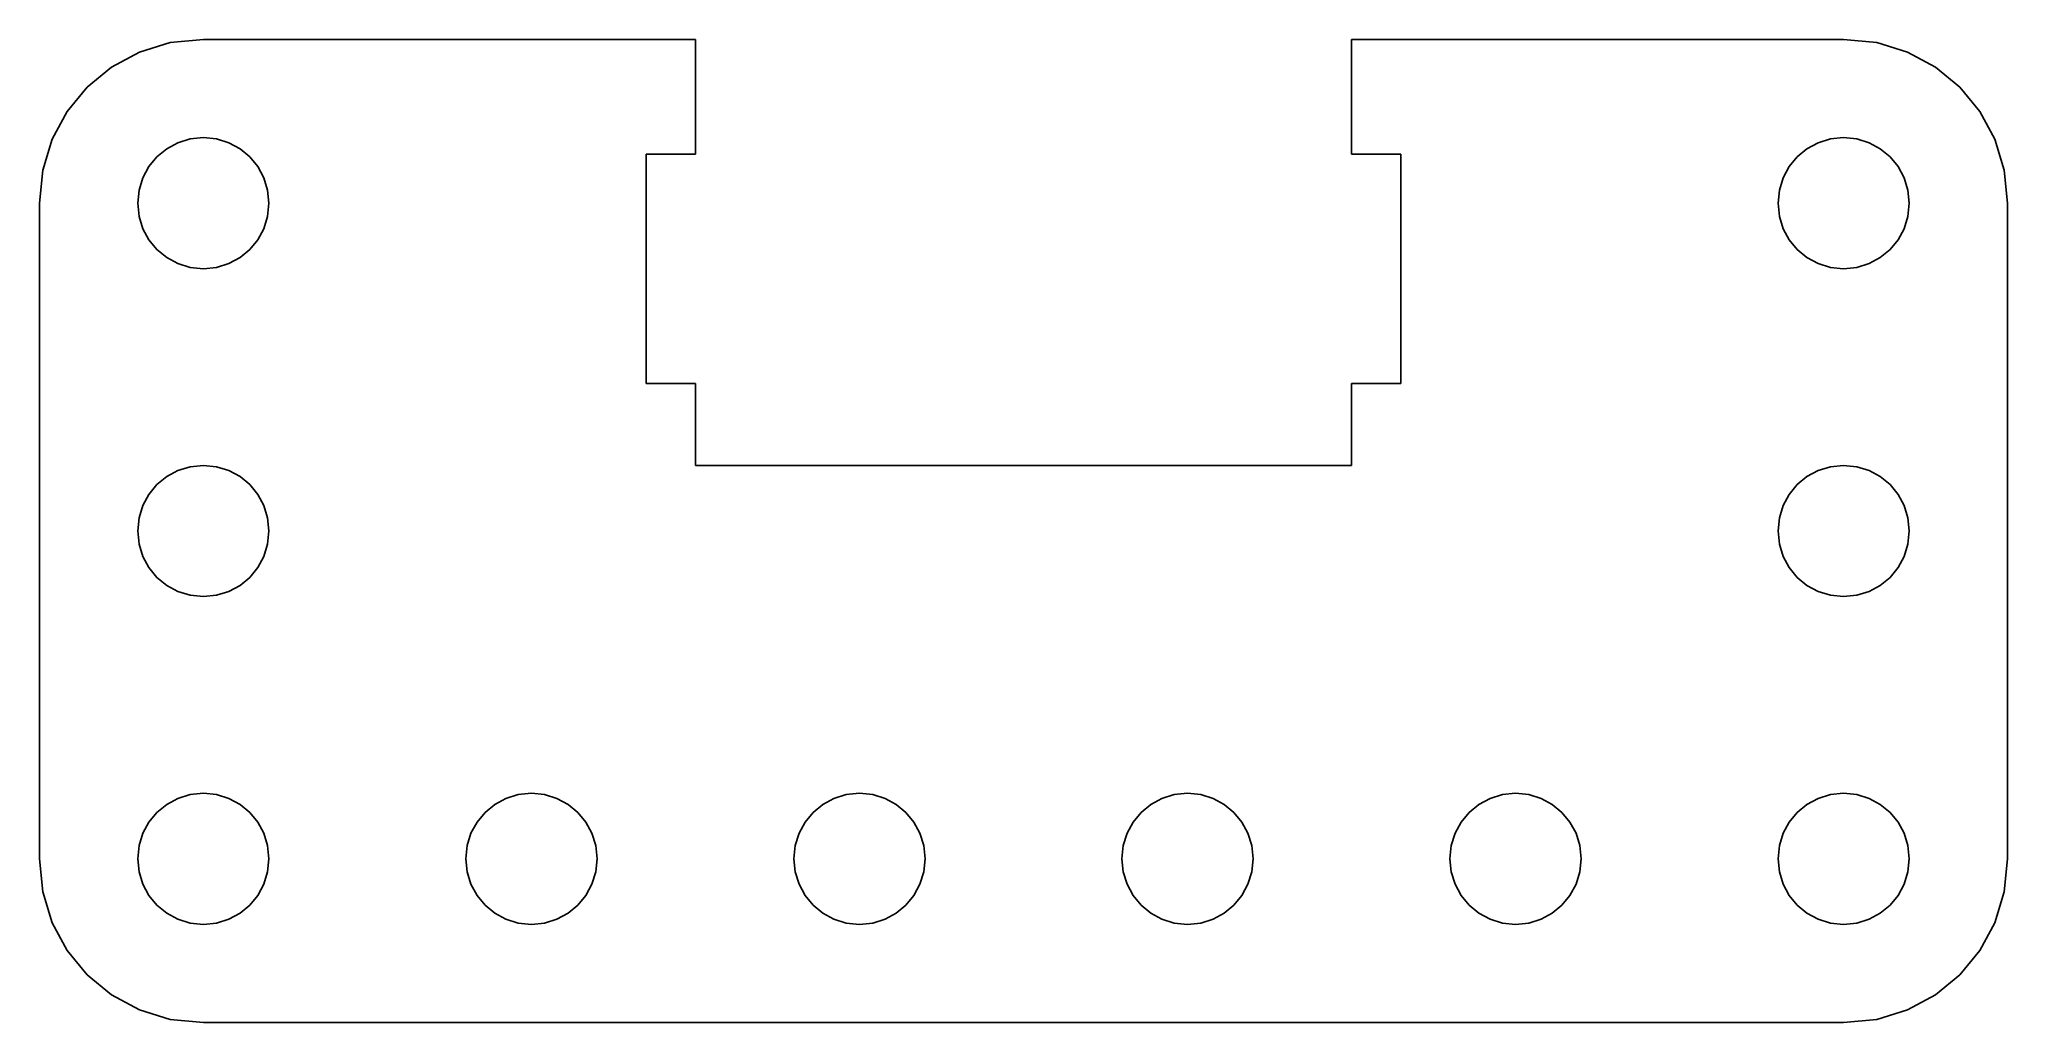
# Model space of a CAD drawing. Extents: x -30 to 30, y -23 to 7.
import ezdxf

# ---------------------------------------------------------------- set-up
doc = ezdxf.new("R2010")
doc.units = 0
doc.layers.add('Layer_1', color=7, linetype='CONTINUOUS')

msp = doc.modelspace()

# ---------------------------------------------------------------- linework, layer by layer
at = {"layer": 'Layer_1', "color": 7}
for p, q in [((-26.949844, 6.60829), (-27.799321, 6.148353)), ((-26.010134, 6.898782), (-26.949844, 6.60829)), ((-24.999993, 7.000015), (-26.010134, 6.898782)), ((-9.999995, 7.000015), (-24.999993, 7.000015)), ((-9.999995, 3.500008), (-9.999995, 7.000015)), ((24.999991, 7.000015), (9.999993, 7.000015)), ((9.999993, 7.000015), (9.999993, 3.500008)), ((26.010124, 6.898782), (24.999991, 7.000015)), ((26.949831, 6.60829), (26.010124, 6.898782)), ((27.799306, 6.148353), (26.949831, 6.60829)), ((-27.799321, 6.148353), (-28.538754, 5.538781)), ((28.538743, 5.538781), (27.799306, 6.148353)), ((-28.538754, 5.538781), (-29.148349, 4.799331)), ((29.14834, 4.799331), (28.538743, 5.538781)), ((-29.148349, 4.799331), (-29.608292, 3.94987)), ((29.608286, 3.94987), (29.14834, 4.799331)), ((-29.608292, 3.94987), (-29.89878, 3.010155)), ((-26.414199, 3.41424), (-26.118204, 3.658447)), ((-26.118204, 3.658447), (-25.778475, 3.842851)), ((-25.778475, 3.842851), (-25.403054, 3.959381)), ((-25.403054, 3.959381), (-24.999985, 4.000021)), ((-24.999985, 4.000021), (-24.596915, 3.959381)), ((-24.596915, 3.959381), (-24.221495, 3.842851)), ((-24.221495, 3.842851), (-23.881767, 3.658447)), ((-23.881767, 3.658447), (-23.585773, 3.41424)), ((23.585781, 3.41424), (23.881776, 3.658447)), ((23.881776, 3.658447), (24.221505, 3.842851)), ((24.221505, 3.842851), (24.596926, 3.959381)), ((24.596926, 3.959381), (24.999995, 4.000021)), ((24.999995, 4.000021), (25.403064, 3.959381)), ((25.403064, 3.959381), (25.778485, 3.842851)), ((25.778485, 3.842851), (26.118213, 3.658447)), ((26.118213, 3.658447), (26.414207, 3.41424)), ((29.898777, 3.010155), (29.608286, 3.94987)), ((-29.89878, 3.010155), (-30.000011, 2.000025)), ((-26.842815, 2.778507), (-26.658417, 3.118246)), ((-26.658417, 3.118246), (-26.414199, 3.41424)), ((-23.585773, 3.41424), (-23.341555, 3.118246)), ((-23.341555, 3.118246), (-23.157156, 2.778507)), ((-11.500006, -3.499978), (-11.500006, 3.500008)), ((-11.500006, 3.500008), (-9.999995, 3.500008)), ((9.999993, 3.500008), (11.500004, 3.500008)), ((11.500004, 3.500008), (11.500004, -3.499978)), ((23.157164, 2.778507), (23.341563, 3.118246)), ((23.341563, 3.118246), (23.585781, 3.41424)), ((26.414207, 3.41424), (26.658426, 3.118246)), ((26.658426, 3.118246), (26.842824, 2.778507)), ((30.000011, 2.000025), (29.898777, 3.010155)), ((-26.999985, 2.000025), (-26.959352, 2.403095)), ((-26.959352, 2.403095), (-26.842815, 2.778507)), ((-23.157156, 2.778507), (-23.040618, 2.403095)), ((-23.040618, 2.403095), (-22.999985, 2.000025)), ((22.999995, 2.000025), (23.040628, 2.403095)), ((23.040628, 2.403095), (23.157164, 2.778507)), ((26.842824, 2.778507), (26.959362, 2.403095)), ((26.959362, 2.403095), (26.999995, 2.000025)), ((-30.000011, 2.000025), (-30.000011, -17.999963)), ((-26.959351, 1.596955), (-26.999985, 2.000025)), ((-22.999985, 2.000025), (-23.040617, 1.596955)), ((23.040629, 1.596955), (22.999995, 2.000025)), ((26.999995, 2.000025), (26.959363, 1.596955)), ((30.000011, -17.999963), (30.000011, 2.000025)), ((-26.842814, 1.221543), (-26.959351, 1.596955)), ((-26.658415, 0.881804), (-26.842814, 1.221543)), ((-23.157154, 1.221543), (-23.341553, 0.881804)), ((-23.040617, 1.596955), (-23.157154, 1.221543)), ((23.157166, 1.221543), (23.040629, 1.596955)), ((23.341565, 0.881804), (23.157166, 1.221543)), ((26.842826, 1.221543), (26.658427, 0.881804)), ((26.959363, 1.596955), (26.842826, 1.221543)), ((-26.414197, 0.585809), (-26.658415, 0.881804)), ((-23.341553, 0.881804), (-23.585771, 0.585809)), ((23.585783, 0.585809), (23.341565, 0.881804)), ((26.658427, 0.881804), (26.414209, 0.585809)), ((-26.118202, 0.341602), (-26.414197, 0.585809)), ((-25.778474, 0.157198), (-26.118202, 0.341602)), ((-25.403054, 0.040669), (-25.778474, 0.157198)), ((-24.999985, 0.000029), (-25.403054, 0.040669)), ((-24.596915, 0.040669), (-24.999985, 0.000029)), ((-24.221495, 0.157198), (-24.596915, 0.040669)), ((-23.881766, 0.341602), (-24.221495, 0.157198)), ((-23.585771, 0.585809), (-23.881766, 0.341602)), ((23.881777, 0.341602), (23.585783, 0.585809)), ((24.221506, 0.157198), (23.881777, 0.341602)), ((24.596926, 0.040669), (24.221506, 0.157198)), ((24.999995, 0.000029), (24.596926, 0.040669)), ((25.403065, 0.040669), (24.999995, 0.000029)), ((25.778485, 0.157198), (25.403065, 0.040669)), ((26.118214, 0.341602), (25.778485, 0.157198)), ((26.414209, 0.585809), (26.118214, 0.341602)), ((-9.999995, -3.499978), (-11.500006, -3.499978)), ((-9.999995, -5.999987), (-9.999995, -3.499978)), ((11.500004, -3.499978), (9.999993, -3.499978)), ((9.999993, -3.499978), (9.999993, -5.999987)), ((-25.403054, -6.040627), (-24.999985, -5.999987)), ((-24.999985, -5.999987), (-24.596915, -6.040627)), ((9.999993, -5.999987), (-9.999995, -5.999987)), ((24.596926, -6.040627), (24.999995, -5.999987)), ((24.999995, -5.999987), (25.403064, -6.040627)), ((-26.658417, -6.881762), (-26.414199, -6.585768)), ((-26.414199, -6.585768), (-26.118204, -6.341561)), ((-26.118204, -6.341561), (-25.778475, -6.157157)), ((-25.778475, -6.157157), (-25.403054, -6.040627)), ((-24.596915, -6.040627), (-24.221495, -6.157157)), ((-24.221495, -6.157157), (-23.881767, -6.341561)), ((-23.881767, -6.341561), (-23.585773, -6.585768)), ((-23.585773, -6.585768), (-23.341555, -6.881762)), ((23.341563, -6.881762), (23.585781, -6.585768)), ((23.585781, -6.585768), (23.881776, -6.341561)), ((23.881776, -6.341561), (24.221505, -6.157157)), ((24.221505, -6.157157), (24.596926, -6.040627)), ((25.403064, -6.040627), (25.778485, -6.157157)), ((25.778485, -6.157157), (26.118213, -6.341561)), ((26.118213, -6.341561), (26.414207, -6.585768)), ((26.414207, -6.585768), (26.658426, -6.881762)), ((-26.842815, -7.221502), (-26.658417, -6.881762)), ((-23.341555, -6.881762), (-23.157156, -7.221502)), ((23.157164, -7.221502), (23.341563, -6.881762)), ((26.658426, -6.881762), (26.842824, -7.221502)), ((-26.999985, -7.999983), (-26.959352, -7.596914)), ((-26.959352, -7.596914), (-26.842815, -7.221502)), ((-23.157156, -7.221502), (-23.040618, -7.596914)), ((-23.040618, -7.596914), (-22.999985, -7.999983)), ((22.999995, -7.999983), (23.040628, -7.596914)), ((23.040628, -7.596914), (23.157164, -7.221502)), ((26.842824, -7.221502), (26.959362, -7.596914)), ((26.959362, -7.596914), (26.999995, -7.999983)), ((-26.959351, -8.403053), (-26.999985, -7.999983)), ((-22.999985, -7.999983), (-23.040617, -8.403053)), ((23.040629, -8.403053), (22.999995, -7.999983)), ((26.999995, -7.999983), (26.959363, -8.403053)), ((-26.842814, -8.778465), (-26.959351, -8.403053)), ((-26.658415, -9.118204), (-26.842814, -8.778465)), ((-23.157154, -8.778465), (-23.341553, -9.118204)), ((-23.040617, -8.403053), (-23.157154, -8.778465)), ((23.157166, -8.778465), (23.040629, -8.403053)), ((23.341565, -9.118204), (23.157166, -8.778465)), ((26.842826, -8.778465), (26.658427, -9.118204)), ((26.959363, -8.403053), (26.842826, -8.778465)), ((-26.414197, -9.414199), (-26.658415, -9.118204)), ((-26.118202, -9.658406), (-26.414197, -9.414199)), ((-23.585771, -9.414199), (-23.881766, -9.658406)), ((-23.341553, -9.118204), (-23.585771, -9.414199)), ((23.585783, -9.414199), (23.341565, -9.118204)), ((23.881777, -9.658406), (23.585783, -9.414199)), ((26.414209, -9.414199), (26.118214, -9.658406)), ((26.658427, -9.118204), (26.414209, -9.414199)), ((-25.778474, -9.84281), (-26.118202, -9.658406)), ((-25.403054, -9.959339), (-25.778474, -9.84281)), ((-24.999985, -9.999979), (-25.403054, -9.959339)), ((-24.596915, -9.959339), (-24.999985, -9.999979)), ((-24.221495, -9.84281), (-24.596915, -9.959339)), ((-23.881766, -9.658406), (-24.221495, -9.84281)), ((24.221506, -9.84281), (23.881777, -9.658406)), ((24.596926, -9.959339), (24.221506, -9.84281)), ((24.999995, -9.999979), (24.596926, -9.959339)), ((25.403065, -9.959339), (24.999995, -9.999979)), ((25.778485, -9.84281), (25.403065, -9.959339)), ((26.118214, -9.658406), (25.778485, -9.84281)), ((-26.118204, -16.341569), (-25.778475, -16.157165)), ((-25.778475, -16.157165), (-25.403054, -16.040636)), ((-25.403054, -16.040636), (-24.999985, -15.999996)), ((-24.999985, -15.999996), (-24.596915, -16.040636)), ((-24.596915, -16.040636), (-24.221495, -16.157165)), ((-24.221495, -16.157165), (-23.881767, -16.341569)), ((-16.118228, -16.341569), (-15.778499, -16.157165)), ((-15.778499, -16.157165), (-15.403079, -16.040636)), ((-15.403079, -16.040636), (-15.000009, -15.999996)), ((-15.000009, -15.999996), (-14.59694, -16.040636)), ((-14.59694, -16.040636), (-14.22152, -16.157165)), ((-14.22152, -16.157165), (-13.881791, -16.341569)), ((-6.118219, -16.341569), (-5.77849, -16.157165)), ((-5.77849, -16.157165), (-5.40307, -16.040636)), ((-5.40307, -16.040636), (-5, -15.999996)), ((-5, -15.999996), (-4.596931, -16.040636)), ((-4.596931, -16.040636), (-4.221511, -16.157165)), ((-4.221511, -16.157165), (-3.881782, -16.341569)), ((3.881791, -16.341569), (4.22152, -16.157165)), ((4.22152, -16.157165), (4.59694, -16.040636)), ((4.59694, -16.040636), (5.00001, -15.999996)), ((5.00001, -15.999996), (5.403079, -16.040636)), ((5.403079, -16.040636), (5.778499, -16.157165)), ((5.778499, -16.157165), (6.118228, -16.341569)), ((13.881801, -16.341569), (14.22153, -16.157165)), ((14.22153, -16.157165), (14.59695, -16.040636)), ((14.59695, -16.040636), (15.00002, -15.999996)), ((15.00002, -15.999996), (15.403089, -16.040636)), ((15.403089, -16.040636), (15.778509, -16.157165)), ((15.778509, -16.157165), (16.118238, -16.341569)), ((23.881776, -16.341569), (24.221505, -16.157165)), ((24.221505, -16.157165), (24.596926, -16.040636)), ((24.596926, -16.040636), (24.999995, -15.999996)), ((24.999995, -15.999996), (25.403064, -16.040636)), ((25.403064, -16.040636), (25.778485, -16.157165)), ((25.778485, -16.157165), (26.118213, -16.341569)), ((-26.658417, -16.881771), (-26.414199, -16.585776)), ((-26.414199, -16.585776), (-26.118204, -16.341569)), ((-23.881767, -16.341569), (-23.585773, -16.585776)), ((-23.585773, -16.585776), (-23.341555, -16.881771)), ((-16.658441, -16.881771), (-16.414223, -16.585776)), ((-16.414223, -16.585776), (-16.118228, -16.341569)), ((-13.881791, -16.341569), (-13.585797, -16.585776)), ((-13.585797, -16.585776), (-13.341579, -16.881771)), ((-6.658432, -16.881771), (-6.414214, -16.585776)), ((-6.414214, -16.585776), (-6.118219, -16.341569)), ((-3.881782, -16.341569), (-3.585788, -16.585776)), ((-3.585788, -16.585776), (-3.34157, -16.881771)), ((3.341578, -16.881771), (3.585796, -16.585776)), ((3.585796, -16.585776), (3.881791, -16.341569)), ((6.118228, -16.341569), (6.414222, -16.585776)), ((6.414222, -16.585776), (6.65844, -16.881771)), ((13.341588, -16.881771), (13.585806, -16.585776)), ((13.585806, -16.585776), (13.881801, -16.341569)), ((16.118238, -16.341569), (16.414232, -16.585776)), ((16.414232, -16.585776), (16.65845, -16.881771)), ((23.341563, -16.881771), (23.585781, -16.585776)), ((23.585781, -16.585776), (23.881776, -16.341569)), ((26.118213, -16.341569), (26.414207, -16.585776)), ((26.414207, -16.585776), (26.658426, -16.881771)), ((-26.959352, -17.596922), (-26.842815, -17.22151)), ((-26.842815, -17.22151), (-26.658417, -16.881771)), ((-23.341555, -16.881771), (-23.157156, -17.22151)), ((-23.157156, -17.22151), (-23.040618, -17.596922)), ((-16.959377, -17.596922), (-16.84284, -17.22151)), ((-16.84284, -17.22151), (-16.658441, -16.881771)), ((-13.341579, -16.881771), (-13.15718, -17.22151)), ((-13.15718, -17.22151), (-13.040643, -17.596922)), ((-6.959368, -17.596922), (-6.842831, -17.22151)), ((-6.842831, -17.22151), (-6.658432, -16.881771)), ((-3.34157, -16.881771), (-3.157171, -17.22151)), ((-3.157171, -17.22151), (-3.040634, -17.596922)), ((3.040642, -17.596922), (3.157179, -17.22151)), ((3.157179, -17.22151), (3.341578, -16.881771)), ((6.65844, -16.881771), (6.842839, -17.22151)), ((6.842839, -17.22151), (6.959376, -17.596922)), ((13.040652, -17.596922), (13.157189, -17.22151)), ((13.157189, -17.22151), (13.341588, -16.881771)), ((16.65845, -16.881771), (16.842849, -17.22151)), ((16.842849, -17.22151), (16.959386, -17.596922)), ((23.040628, -17.596922), (23.157164, -17.22151)), ((23.157164, -17.22151), (23.341563, -16.881771)), ((26.658426, -16.881771), (26.842824, -17.22151)), ((26.842824, -17.22151), (26.959362, -17.596922)), ((-30.000011, -17.999963), (-29.898777, -19.010093)), ((-26.999985, -17.999992), (-26.959352, -17.596922)), ((-26.959351, -18.403061), (-26.999985, -17.999992)), ((-23.040618, -17.596922), (-22.999985, -17.999992)), ((-22.999985, -17.999992), (-23.040617, -18.403061)), ((-17.000009, -17.999992), (-16.959377, -17.596922)), ((-16.959376, -18.403061), (-17.000009, -17.999992)), ((-13.040643, -17.596922), (-13.000009, -17.999992)), ((-13.000009, -17.999992), (-13.040642, -18.403061)), ((-7, -17.999992), (-6.959368, -17.596922)), ((-6.959367, -18.403061), (-7, -17.999992)), ((-3.040634, -17.596922), (-3, -17.999992)), ((-3, -17.999992), (-3.040633, -18.403061)), ((3.00001, -17.999992), (3.040642, -17.596922)), ((3.040643, -18.403061), (3.00001, -17.999992)), ((6.959376, -17.596922), (7.00001, -17.999992)), ((7.00001, -17.999992), (6.959377, -18.403061)), ((13.00002, -17.999992), (13.040652, -17.596922)), ((13.040654, -18.403061), (13.00002, -17.999992)), ((16.959386, -17.596922), (17.00002, -17.999992)), ((17.00002, -17.999992), (16.959388, -18.403061)), ((22.999995, -17.999992), (23.040628, -17.596922)), ((23.040629, -18.403061), (22.999995, -17.999992)), ((26.959362, -17.596922), (26.999995, -17.999992)), ((26.999995, -17.999992), (26.959363, -18.403061)), ((29.898777, -19.010093), (30.000011, -17.999963)), ((-26.842814, -18.778473), (-26.959351, -18.403061)), ((-23.040617, -18.403061), (-23.157154, -18.778473)), ((-16.842838, -18.778473), (-16.959376, -18.403061)), ((-13.040642, -18.403061), (-13.157179, -18.778473)), ((-6.842829, -18.778473), (-6.959367, -18.403061)), ((-3.040633, -18.403061), (-3.157169, -18.778473)), ((3.157181, -18.778473), (3.040643, -18.403061)), ((6.959377, -18.403061), (6.84284, -18.778473)), ((13.157191, -18.778473), (13.040654, -18.403061)), ((16.959388, -18.403061), (16.842851, -18.778473)), ((23.157166, -18.778473), (23.040629, -18.403061)), ((26.959363, -18.403061), (26.842826, -18.778473)), ((-29.898777, -19.010093), (-29.60828, -19.949808)), ((-26.658415, -19.118212), (-26.842814, -18.778473)), ((-26.414197, -19.414207), (-26.658415, -19.118212)), ((-23.341553, -19.118212), (-23.585771, -19.414207)), ((-23.157154, -18.778473), (-23.341553, -19.118212)), ((-16.658439, -19.118212), (-16.842838, -18.778473)), ((-16.414221, -19.414207), (-16.658439, -19.118212)), ((-13.341577, -19.118212), (-13.585795, -19.414207)), ((-13.157179, -18.778473), (-13.341577, -19.118212)), ((-6.65843, -19.118212), (-6.842829, -18.778473)), ((-6.414212, -19.414207), (-6.65843, -19.118212)), ((-3.341568, -19.118212), (-3.585786, -19.414207)), ((-3.157169, -18.778473), (-3.341568, -19.118212)), ((3.34158, -19.118212), (3.157181, -18.778473)), ((3.585798, -19.414207), (3.34158, -19.118212)), ((6.658442, -19.118212), (6.414224, -19.414207)), ((6.84284, -18.778473), (6.658442, -19.118212)), ((13.34159, -19.118212), (13.157191, -18.778473)), ((13.585808, -19.414207), (13.34159, -19.118212)), ((16.658452, -19.118212), (16.414234, -19.414207)), ((16.842851, -18.778473), (16.658452, -19.118212)), ((23.341565, -19.118212), (23.157166, -18.778473)), ((23.585783, -19.414207), (23.341565, -19.118212)), ((26.658427, -19.118212), (26.414209, -19.414207)), ((26.842826, -18.778473), (26.658427, -19.118212)), ((29.608286, -19.949808), (29.898777, -19.010093)), ((-26.118202, -19.658414), (-26.414197, -19.414207)), ((-25.778474, -19.842818), (-26.118202, -19.658414)), ((-23.881766, -19.658414), (-24.221495, -19.842818)), ((-23.585771, -19.414207), (-23.881766, -19.658414)), ((-16.118227, -19.658414), (-16.414221, -19.414207)), ((-15.778499, -19.842818), (-16.118227, -19.658414)), ((-13.88179, -19.658414), (-14.221519, -19.842818)), ((-13.585795, -19.414207), (-13.88179, -19.658414)), ((-6.118218, -19.658414), (-6.414212, -19.414207)), ((-5.77849, -19.842818), (-6.118218, -19.658414)), ((-3.881781, -19.658414), (-4.22151, -19.842818)), ((-3.585786, -19.414207), (-3.881781, -19.658414)), ((3.881792, -19.658414), (3.585798, -19.414207)), ((4.22152, -19.842818), (3.881792, -19.658414)), ((6.118229, -19.658414), (5.7785, -19.842818)), ((6.414224, -19.414207), (6.118229, -19.658414)), ((13.881802, -19.658414), (13.585808, -19.414207)), ((14.221531, -19.842818), (13.881802, -19.658414)), ((16.118239, -19.658414), (15.77851, -19.842818)), ((16.414234, -19.414207), (16.118239, -19.658414)), ((23.881777, -19.658414), (23.585783, -19.414207)), ((24.221506, -19.842818), (23.881777, -19.658414)), ((26.118214, -19.658414), (25.778485, -19.842818)), ((26.414209, -19.414207), (26.118214, -19.658414)), ((-29.60828, -19.949808), (-29.148329, -20.799297)), ((-25.403054, -19.959348), (-25.778474, -19.842818)), ((-24.999985, -19.999988), (-25.403054, -19.959348)), ((-24.596915, -19.959348), (-24.999985, -19.999988)), ((-24.221495, -19.842818), (-24.596915, -19.959348)), ((-15.403078, -19.959348), (-15.778499, -19.842818)), ((-15.000009, -19.999988), (-15.403078, -19.959348)), ((-14.59694, -19.959348), (-15.000009, -19.999988)), ((-14.221519, -19.842818), (-14.59694, -19.959348)), ((-5.403069, -19.959348), (-5.77849, -19.842818)), ((-5, -19.999988), (-5.403069, -19.959348)), ((-4.596931, -19.959348), (-5, -19.999988)), ((-4.22151, -19.842818), (-4.596931, -19.959348)), ((4.596941, -19.959348), (4.22152, -19.842818)), ((5.00001, -19.999988), (4.596941, -19.959348)), ((5.403079, -19.959348), (5.00001, -19.999988)), ((5.7785, -19.842818), (5.403079, -19.959348)), ((14.596951, -19.959348), (14.221531, -19.842818)), ((15.00002, -19.999988), (14.596951, -19.959348)), ((15.403089, -19.959348), (15.00002, -19.999988)), ((15.77851, -19.842818), (15.403089, -19.959348)), ((24.596926, -19.959348), (24.221506, -19.842818)), ((24.999995, -19.999988), (24.596926, -19.959348)), ((25.403065, -19.959348), (24.999995, -19.999988)), ((25.778485, -19.842818), (25.403065, -19.959348)), ((29.14834, -20.799297), (29.608286, -19.949808)), ((-29.148329, -20.799297), (-28.538734, -21.53872)), ((28.538743, -21.53872), (29.14834, -20.799297)), ((-28.538734, -21.53872), (-27.799301, -22.14832)), ((27.799306, -22.14832), (28.538743, -21.53872)), ((-27.799301, -22.14832), (-26.949829, -22.608257)), ((26.949831, -22.608257), (27.799306, -22.14832)), ((-26.949829, -22.608257), (-26.010125, -22.898748)), ((26.010124, -22.898748), (26.949831, -22.608257)), ((-26.010125, -22.898748), (-24.999993, -22.999982)), ((-24.999993, -22.999982), (24.999991, -22.999982)), ((24.999991, -22.999982), (26.010124, -22.898748))]:
    msp.add_line(p, q, dxfattribs=at)

doc.saveas('drawing.dxf')
